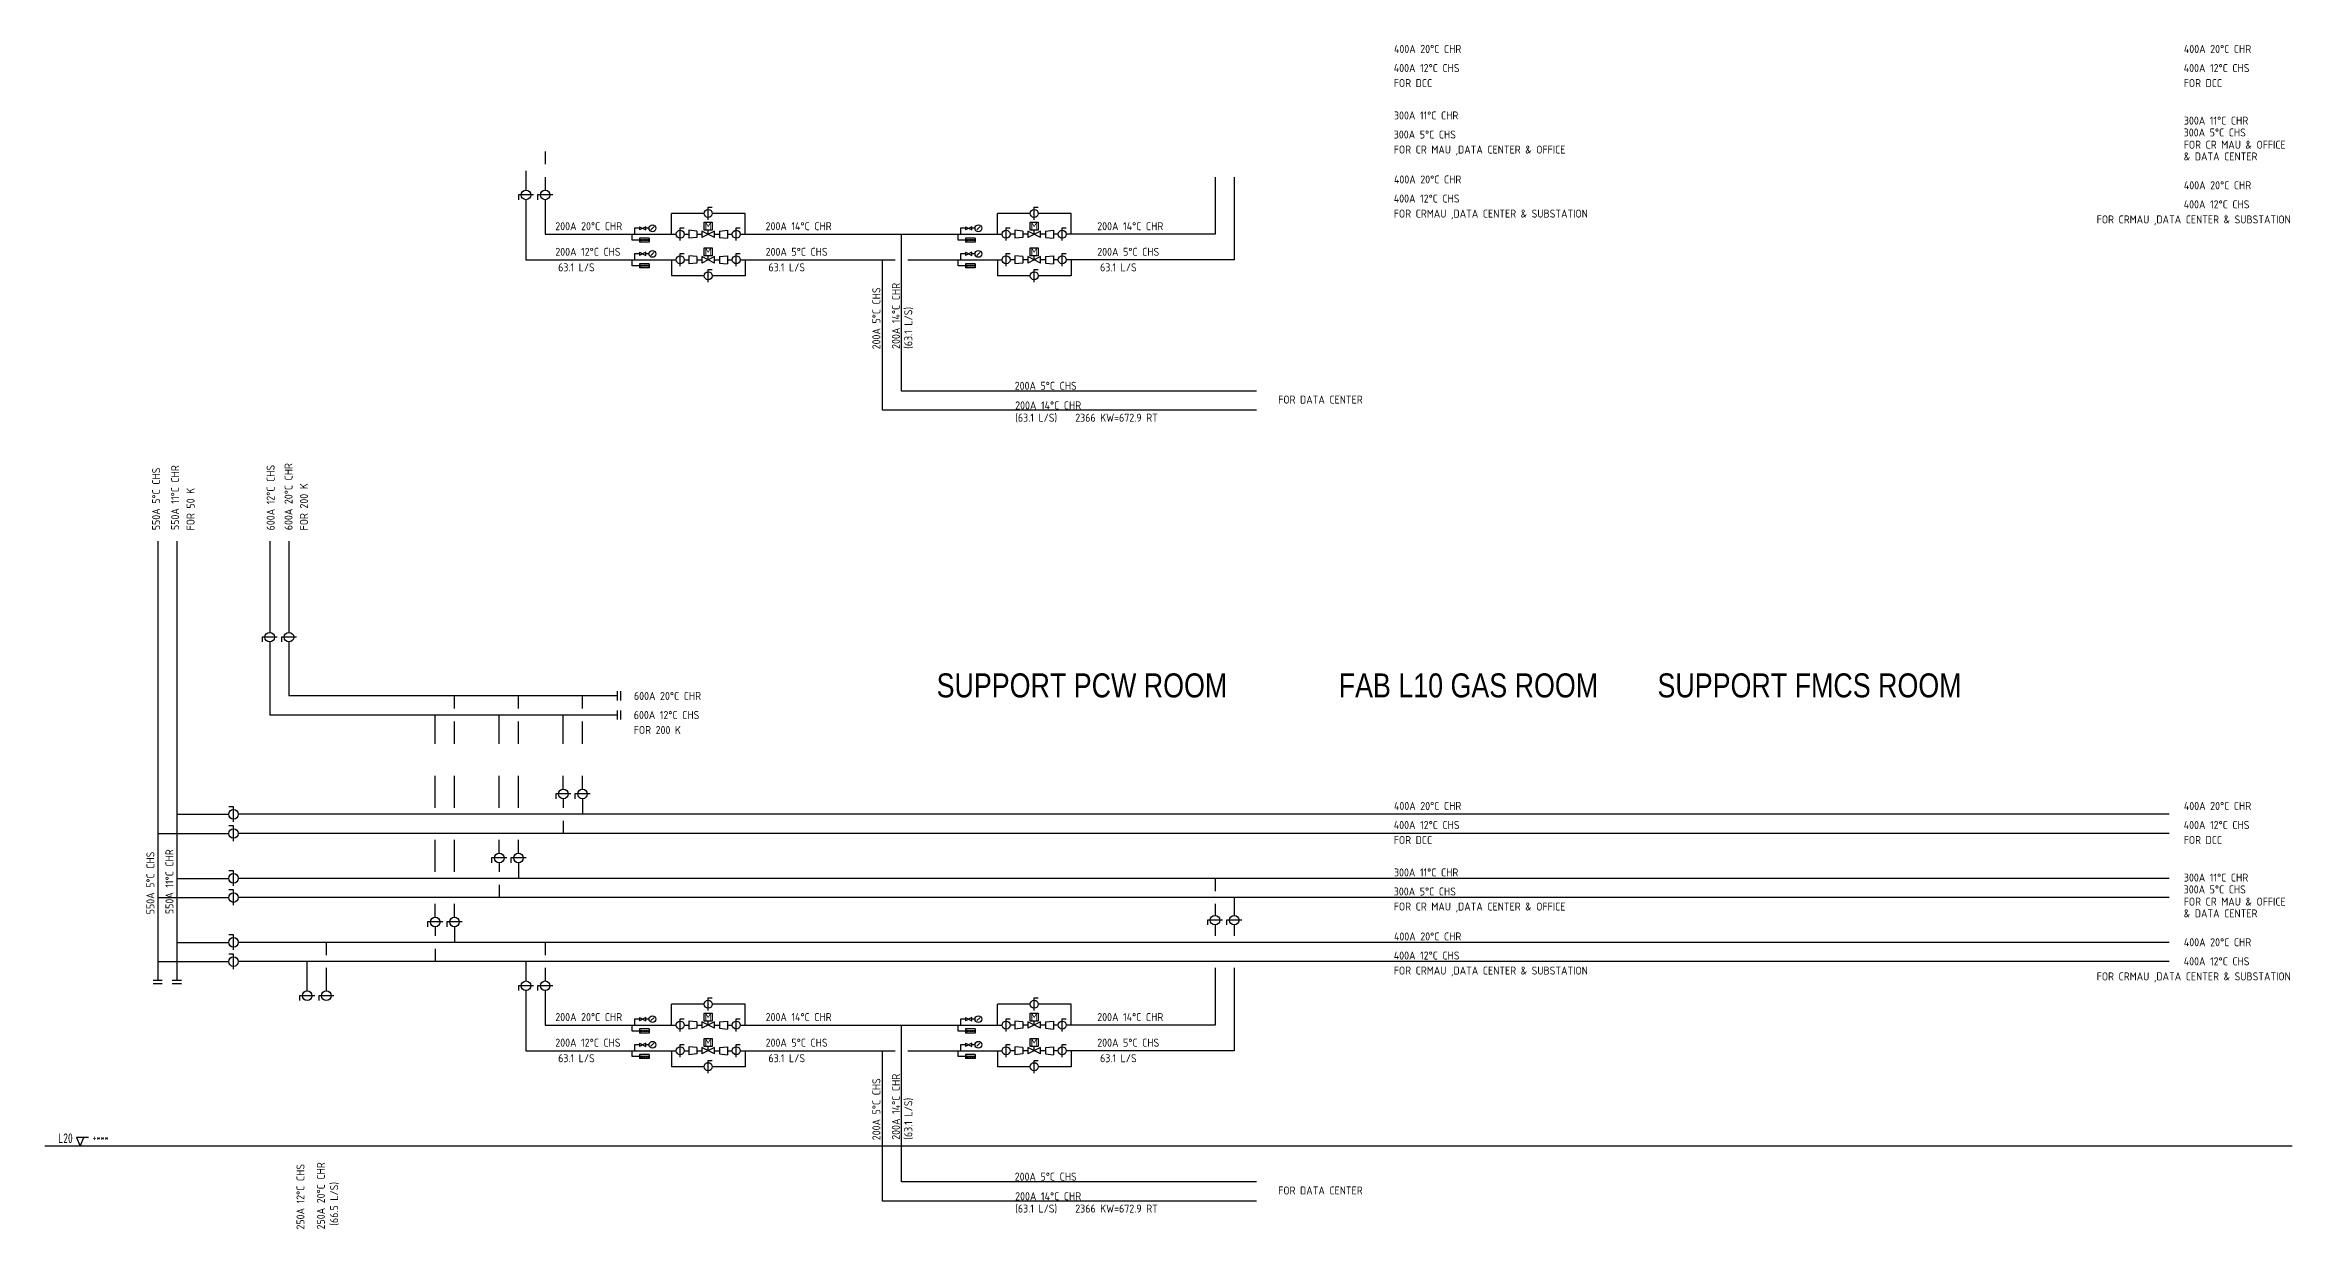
# Model space of a CAD drawing. Extents: x 41366 to 42076, y 84328 to 85507.
# Drawn here: x 41366 to 42067, y 84328 to 84698 of the extents above; entities that cross this region are included whole.
import ezdxf
from ezdxf.enums import TextEntityAlignment as Align

# ---------------------------------------------------------------- set-up
doc = ezdxf.new("R2010")
doc.units = 0
doc.header["$LTSCALE"] = 10
for name, color, linetype in [('A-DETL-01', 1, 'Continuous'), ('G-ANNO-TEXT', 3, 'Continuous'), ('M-CWTR-9PIPE-R', 110, 'Continuous'), ('M-CWTR-9PIPE-S', 200, 'Continuous'), ('M-CWTR-TEXT', 3, 'Continuous'), ('M-CWTR-VAVE', 2, 'Continuous'), ('M-PIPE-CHWR20', 110, 'Continuous'), ('M-PIPE-FITTING', 2, 'Continuous')]:
    doc.layers.add(name, color=color, linetype=linetype)
doc.styles.add('AA-TXT', font='isocp.shx', dxfattribs={"width": 0.8, "bigfont": 'chineset.shx'})

# ---------------------------------------------------------------- blocks, each defined once
blk = doc.blocks.new('RISER-TXT')
at = {"layer": 'G-ANNO-TEXT'}
for p, q in [((-1.15, 2.64), (0, 0)), ((2.6, 2.64), (-1.15, 2.64)), ((0, 0), (1.15, 2.64))]:
    blk.add_line(p, q, dxfattribs=at)
at = {"layer": 'G-ANNO-TEXT', "style": 'AA-TXT', "width": 0.8}
blk.add_attdef('LEVEL', text='', height=3, dxfattribs=at).set_placement((-2.33, 0.96), align=Align.RIGHT)
blk.add_attdef('HIGEHT', (3.82, 1.42), '', height=2.5, dxfattribs=at)

msp = doc.modelspace()

# ---------------------------------------------------------------- linework, layer by layer
at = {"layer": 'A-DETL-01', "linetype": 'Continuous'}
msp.add_line((42067.5, 84353.73), (41365.57, 84353.73), dxfattribs=at)
at = {"layer": 'M-CWTR-9PIPE-R'}
for p, q in [((41521.82, 84664.37), (41521.82, 84660.37)), ((41521.82, 84656.37), (41521.82, 84652.32)), ((41731.06, 84656.37), (41731.06, 84638.54)), ((41521.82, 84649.32), (41521.82, 84638.54)), ((41521.82, 84638.54), (41562.75, 84638.54)), ((41744.03, 84589.54), (41633.15, 84589.54)), ((41406.78, 84542.68), (41406.78, 84405.53)), ((41441.78, 84542.68), (41441.78, 84514.19)), ((41441.78, 84511.19), (41441.78, 84494.36)), ((41544.42, 84494.36), (41441.78, 84494.36)), ((41493.48, 84490.36), (41493.48, 84494.36)), ((41513.48, 84490.36), (41513.48, 84494.36)), ((41533.48, 84490.36), (41533.48, 84494.36)), ((41544.42, 84492.93), (41544.42, 84495.79)), ((41545.42, 84492.93), (41545.42, 84495.79)), ((41493.48, 84479.36), (41493.48, 84486.36)), ((41513.48, 84479.36), (41513.48, 84486.36)), ((41533.48, 84479.36), (41533.48, 84486.36)), ((41493.48, 84459.36), (41493.48, 84469.36)), ((41513.48, 84459.36), (41513.48, 84469.36)), ((41533.48, 84465.23), (41533.48, 84469.36)), ((41406.78, 84457.36), (41422.97, 84457.36)), ((42029.12, 84457.36), (41425.97, 84457.36)), ((41533.48, 84462.23), (41533.48, 84457.36)), ((41493.48, 84439.36), (41493.48, 84449.36)), ((41513.48, 84445.23), (41513.48, 84449.36)), ((41406.78, 84437.36), (41422.97, 84437.36)), ((42029.12, 84437.36), (41425.97, 84437.36)), ((41513.48, 84442.23), (41513.48, 84437.36)), ((41731.06, 84437.36), (41731.06, 84433.36)), ((41493.48, 84425.23), (41493.48, 84429.36)), ((41731.06, 84429.36), (41731.06, 84425.79)), ((41493.48, 84422.23), (41493.48, 84417.36)), ((41731.06, 84422.79), (41731.06, 84419.36)), ((41406.78, 84417.36), (41422.97, 84417.36)), ((42029.12, 84417.36), (41425.97, 84417.36)), ((41453.48, 84413.36), (41453.48, 84417.36)), ((41521.82, 84417.36), (41521.82, 84413.36)), ((41453.48, 84402.21), (41453.48, 84409.36)), ((41521.82, 84409.36), (41521.82, 84405.31)), ((41731.06, 84409.36), (41731.06, 84391.53)), ((41405.35, 84405.53), (41408.21, 84405.53)), ((41405.35, 84404.53), (41408.21, 84404.53)), ((41521.82, 84402.31), (41521.82, 84391.53)), ((41521.82, 84391.53), (41562.75, 84391.53)), ((41744.03, 84342.53), (41633.15, 84342.53))]:
    msp.add_line(p, q, dxfattribs=at)
at = {"layer": 'M-CWTR-9PIPE-S'}
for p, q in [((41515.82, 84658.37), (41515.82, 84652.32)), ((41737.06, 84656.37), (41737.06, 84630.54)), ((41515.82, 84649.32), (41515.82, 84630.54)), ((41515.82, 84630.54), (41562.75, 84630.54)), ((41561.25, 84630.54), (41561.25, 84625.55)), ((41571.5, 84625.55), (41561.25, 84625.55)), ((41565.25, 84630.54), (41566.75, 84630.54)), ((41569.25, 84630.54), (41570.75, 84630.54)), ((41584.26, 84625.55), (41574, 84625.55)), ((41574.75, 84630.54), (41576.25, 84630.54)), ((41578.76, 84630.54), (41580.26, 84630.54)), ((41582.76, 84630.54), (41631.15, 84630.54)), ((41584.26, 84630.54), (41584.26, 84625.55)), ((41627.15, 84583.54), (41627.15, 84630.54)), ((41635.15, 84630.54), (41664.57, 84630.54)), ((41663.07, 84630.54), (41663.07, 84625.55)), ((41673.33, 84625.55), (41663.07, 84625.55)), ((41668.57, 84630.54), (41667.07, 84630.54)), ((41672.58, 84630.54), (41671.08, 84630.54)), ((41686.08, 84625.55), (41675.83, 84625.55)), ((41678.08, 84630.54), (41676.58, 84630.54)), ((41682.08, 84630.54), (41680.58, 84630.54)), ((41737.06, 84630.54), (41684.58, 84630.54)), ((41686.08, 84630.54), (41686.08, 84625.55)), ((41744.03, 84583.54), (41627.15, 84583.54)), ((41400.78, 84542.68), (41400.78, 84405.53)), ((41435.78, 84542.68), (41435.78, 84514.19)), ((41435.78, 84511.19), (41435.78, 84488.36)), ((41544.42, 84488.36), (41435.78, 84488.36)), ((41487.48, 84479.36), (41487.48, 84488.36)), ((41507.48, 84479.36), (41507.48, 84488.36)), ((41527.48, 84479.36), (41527.48, 84488.36)), ((41544.42, 84486.93), (41544.42, 84489.79)), ((41545.42, 84486.93), (41545.42, 84489.79)), ((41487.48, 84459.36), (41487.48, 84469.36)), ((41507.48, 84459.36), (41507.48, 84469.36)), ((41527.48, 84465.23), (41527.48, 84469.36)), ((41527.48, 84462.23), (41527.48, 84459.36)), ((41400.78, 84451.36), (41422.97, 84451.36)), ((42029.12, 84451.36), (41425.97, 84451.36)), ((41527.48, 84455.36), (41527.48, 84451.36)), ((41487.48, 84439.36), (41487.48, 84449.36)), ((41507.48, 84445.23), (41507.48, 84449.36)), ((41507.48, 84442.23), (41507.48, 84439.36)), ((41400.78, 84431.36), (41422.97, 84431.36)), ((42029.12, 84431.36), (41425.97, 84431.36)), ((41487.48, 84425.23), (41487.48, 84429.36)), ((41507.48, 84435.36), (41507.48, 84431.36)), ((41737.06, 84431.36), (41737.06, 84425.79)), ((41487.48, 84422.23), (41487.48, 84419.36)), ((41737.06, 84422.79), (41737.06, 84419.36)), ((41487.48, 84415.36), (41487.48, 84411.36)), ((41400.78, 84411.36), (41422.97, 84411.36)), ((42029.12, 84411.36), (41425.97, 84411.36)), ((41447.48, 84402.21), (41447.48, 84411.36)), ((41515.82, 84411.36), (41515.82, 84405.31)), ((41737.06, 84409.36), (41737.06, 84383.53)), ((41399.35, 84405.53), (41402.21, 84405.53)), ((41399.35, 84404.53), (41402.21, 84404.53)), ((41515.82, 84402.31), (41515.82, 84383.53)), ((41515.82, 84383.53), (41562.75, 84383.53)), ((41561.25, 84383.53), (41561.25, 84378.54)), ((41565.25, 84383.53), (41566.75, 84383.53)), ((41569.25, 84383.53), (41570.75, 84383.53)), ((41574.75, 84383.53), (41576.25, 84383.53)), ((41578.76, 84383.53), (41580.26, 84383.53)), ((41582.76, 84383.53), (41631.15, 84383.53)), ((41584.26, 84383.53), (41584.26, 84378.54)), ((41627.15, 84336.53), (41627.15, 84383.53)), ((41635.15, 84383.53), (41664.57, 84383.53)), ((41663.07, 84383.53), (41663.07, 84378.54)), ((41668.57, 84383.53), (41667.07, 84383.53)), ((41672.58, 84383.53), (41671.08, 84383.53)), ((41678.08, 84383.53), (41676.58, 84383.53)), ((41682.08, 84383.53), (41680.58, 84383.53)), ((41737.06, 84383.53), (41684.58, 84383.53)), ((41686.08, 84383.53), (41686.08, 84378.54)), ((41571.5, 84378.54), (41561.25, 84378.54)), ((41584.26, 84378.54), (41574, 84378.54)), ((41673.33, 84378.54), (41663.07, 84378.54)), ((41686.08, 84378.54), (41675.83, 84378.54)), ((41744.03, 84336.53), (41627.15, 84336.53))]:
    msp.add_line(p, q, dxfattribs=at)
at = {"layer": 'M-CWTR-VAVE'}
for p, q in [((41518.19, 84650.82), (41513.45, 84650.82)), ((41513.45, 84650.82), (41513.45, 84649.32)), ((41524.19, 84650.82), (41519.45, 84650.82)), ((41519.45, 84650.82), (41519.45, 84649.32)), ((41438.15, 84512.69), (41433.41, 84512.69)), ((41433.41, 84512.69), (41433.41, 84511.19)), ((41444.15, 84512.69), (41439.41, 84512.69)), ((41439.41, 84512.69), (41439.41, 84511.19)), ((41529.85, 84463.73), (41525.11, 84463.73)), ((41525.11, 84463.73), (41525.11, 84462.23)), ((41535.85, 84463.73), (41531.11, 84463.73)), ((41531.11, 84463.73), (41531.11, 84462.23)), ((41424.47, 84459.73), (41422.97, 84459.73)), ((41424.47, 84454.99), (41424.47, 84459.73)), ((41424.47, 84453.73), (41422.97, 84453.73)), ((41424.47, 84448.99), (41424.47, 84453.73)), ((41509.85, 84443.73), (41505.11, 84443.73)), ((41505.11, 84443.73), (41505.11, 84442.23)), ((41515.85, 84443.73), (41511.11, 84443.73)), ((41511.11, 84443.73), (41511.11, 84442.23)), ((41424.47, 84439.73), (41422.97, 84439.73)), ((41424.47, 84434.99), (41424.47, 84439.73)), ((41424.47, 84433.73), (41422.97, 84433.73)), ((41424.47, 84428.99), (41424.47, 84433.73)), ((41489.85, 84423.73), (41485.11, 84423.73)), ((41485.11, 84423.73), (41485.11, 84422.23)), ((41495.85, 84423.73), (41491.11, 84423.73)), ((41491.11, 84423.73), (41491.11, 84422.23)), ((41733.43, 84424.29), (41728.69, 84424.29)), ((41728.69, 84424.29), (41728.69, 84422.79)), ((41739.43, 84424.29), (41734.69, 84424.29)), ((41734.69, 84424.29), (41734.69, 84422.79)), ((41424.47, 84419.73), (41422.97, 84419.73)), ((41424.47, 84414.99), (41424.47, 84419.73)), ((41424.47, 84413.73), (41422.97, 84413.73)), ((41424.47, 84408.99), (41424.47, 84413.73)), ((41449.85, 84400.71), (41445.11, 84400.71)), ((41445.11, 84400.71), (41445.11, 84399.2)), ((41455.85, 84400.71), (41451.11, 84400.71)), ((41451.11, 84400.71), (41451.11, 84399.2)), ((41518.19, 84403.81), (41513.45, 84403.81)), ((41513.45, 84403.81), (41513.45, 84402.31)), ((41524.19, 84403.81), (41519.45, 84403.81)), ((41519.45, 84403.81), (41519.45, 84402.31))]:
    msp.add_line(p, q, dxfattribs=at)
for centre in [(41515.82, 84650.82), (41521.82, 84650.82), (41435.78, 84512.69), (41441.78, 84512.69), (41527.48, 84463.73), (41533.48, 84463.73), (41424.47, 84457.36), (41424.47, 84451.36), (41507.48, 84443.73), (41513.48, 84443.73), (41424.47, 84437.36), (41424.47, 84431.36), (41487.48, 84423.73), (41493.48, 84423.73), (41731.06, 84424.29), (41737.06, 84424.29), (41424.47, 84417.36), (41424.47, 84411.36), (41447.48, 84400.71), (41453.48, 84400.71), (41515.82, 84403.81), (41521.82, 84403.81)]:
    msp.add_circle(centre, 1.5, dxfattribs=at)
at = {"layer": 'M-PIPE-CHWR20', "ltscale": 0.1}
for p, q in [((41561.25, 84638.54), (41561.25, 84645.03)), ((41571.5, 84645.03), (41561.25, 84645.03)), ((41584.26, 84645.03), (41574, 84645.03)), ((41584.26, 84638.54), (41584.26, 84645.03)), ((41663.07, 84638.54), (41663.07, 84645.03)), ((41673.33, 84645.03), (41663.07, 84645.03)), ((41686.08, 84645.03), (41675.83, 84645.03)), ((41686.08, 84638.54), (41686.08, 84645.03)), ((41565.25, 84638.54), (41566.75, 84638.54)), ((41569.25, 84638.54), (41570.75, 84638.54)), ((41574.75, 84638.54), (41576.25, 84638.54)), ((41578.76, 84638.54), (41580.26, 84638.54)), ((41582.76, 84638.54), (41664.57, 84638.54)), ((41633.15, 84589.54), (41633.15, 84638.54)), ((41668.57, 84638.54), (41667.07, 84638.54)), ((41672.58, 84638.54), (41671.08, 84638.54)), ((41678.08, 84638.54), (41676.58, 84638.54)), ((41682.08, 84638.54), (41680.58, 84638.54)), ((41731.06, 84638.54), (41684.58, 84638.54)), ((41561.25, 84391.53), (41561.25, 84398.02)), ((41571.5, 84398.02), (41561.25, 84398.02)), ((41584.26, 84398.02), (41574, 84398.02)), ((41584.26, 84391.53), (41584.26, 84398.02)), ((41663.07, 84391.53), (41663.07, 84398.02)), ((41673.33, 84398.02), (41663.07, 84398.02)), ((41686.08, 84398.02), (41675.83, 84398.02)), ((41686.08, 84391.53), (41686.08, 84398.02)), ((41565.25, 84391.53), (41566.75, 84391.53)), ((41569.25, 84391.53), (41570.75, 84391.53)), ((41574.75, 84391.53), (41576.25, 84391.53)), ((41578.76, 84391.53), (41580.26, 84391.53)), ((41582.76, 84391.53), (41664.57, 84391.53)), ((41633.15, 84342.53), (41633.15, 84391.53)), ((41668.57, 84391.53), (41667.07, 84391.53)), ((41672.58, 84391.53), (41671.08, 84391.53)), ((41678.08, 84391.53), (41676.58, 84391.53)), ((41682.08, 84391.53), (41680.58, 84391.53)), ((41731.06, 84391.53), (41684.58, 84391.53))]:
    msp.add_line(p, q, dxfattribs=at)
at = {"layer": 'M-PIPE-FITTING', "ltscale": 0.1}
for p, q in [((41572.75, 84647), (41574.01, 84647)), ((41572.75, 84643.05), (41572.75, 84647)), ((41674.58, 84647), (41675.83, 84647)), ((41674.58, 84643.05), (41674.58, 84647)), ((41551.27, 84640.39), (41549.76, 84640.39)), ((41549.76, 84640.39), (41549.76, 84638.54)), ((41551.27, 84640.89), (41551.27, 84639.89)), ((41551.27, 84640.89), (41553.27, 84639.89)), ((41553.27, 84640.89), (41551.27, 84639.89)), ((41553.27, 84639.89), (41553.27, 84640.89)), ((41554.27, 84640.39), (41553.27, 84640.39)), ((41554.87, 84639.93), (41555.79, 84640.85)), ((41564, 84640.51), (41565.25, 84640.51)), ((41564, 84636.56), (41564, 84640.51)), ((41569.25, 84639.54), (41566.75, 84639.79)), ((41566.75, 84639.79), (41566.75, 84637.28)), ((41569.25, 84639.54), (41569.25, 84637.54)), ((41570.75, 84639.54), (41570.75, 84637.54)), ((41574.75, 84637.54), (41570.75, 84639.54)), ((41574.75, 84639.54), (41570.75, 84637.54)), ((41572.75, 84638.54), (41572.75, 84639.8)), ((41574.75, 84637.54), (41574.75, 84639.54)), ((41576.25, 84639.54), (41578.76, 84639.79)), ((41576.25, 84639.54), (41576.25, 84637.54)), ((41578.76, 84639.79), (41578.76, 84637.28)), ((41581.51, 84640.51), (41582.76, 84640.51)), ((41581.51, 84636.56), (41581.51, 84640.51)), ((41653.09, 84640.39), (41651.59, 84640.39)), ((41651.59, 84640.39), (41651.59, 84638.54)), ((41653.09, 84640.89), (41653.09, 84639.89)), ((41653.09, 84640.89), (41655.09, 84639.89)), ((41655.09, 84640.89), (41653.09, 84639.89)), ((41655.09, 84639.89), (41655.09, 84640.89)), ((41656.09, 84640.39), (41655.09, 84640.39)), ((41656.7, 84639.93), (41657.62, 84640.85)), ((41665.82, 84640.51), (41667.07, 84640.51)), ((41665.82, 84636.56), (41665.82, 84640.51)), ((41671.08, 84639.54), (41668.57, 84639.79)), ((41668.57, 84639.79), (41668.57, 84637.28)), ((41671.08, 84639.54), (41671.08, 84637.54)), ((41672.58, 84639.54), (41672.58, 84637.54)), ((41676.58, 84637.54), (41672.58, 84639.54)), ((41676.58, 84639.54), (41672.58, 84637.54)), ((41674.58, 84638.54), (41674.58, 84639.8)), ((41676.58, 84637.54), (41676.58, 84639.54)), ((41678.08, 84639.54), (41680.58, 84639.79)), ((41678.08, 84639.54), (41678.08, 84637.54)), ((41680.58, 84639.79), (41680.58, 84637.28)), ((41683.33, 84640.51), (41684.58, 84640.51)), ((41683.33, 84636.56), (41683.33, 84640.51)), ((41549.04, 84636.69), (41549.04, 84638.54)), ((41551.27, 84636.69), (41549.04, 84636.69)), ((41551.27, 84632.39), (41549.76, 84632.39)), ((41549.76, 84632.39), (41549.76, 84630.54)), ((41551.27, 84637.32), (41551.27, 84636.06)), ((41554.28, 84637.32), (41551.27, 84637.32)), ((41554.28, 84636.06), (41551.27, 84636.06)), ((41551.27, 84632.89), (41551.27, 84631.89)), ((41551.27, 84632.89), (41553.27, 84631.89)), ((41553.27, 84632.89), (41551.27, 84631.89)), ((41554.02, 84636.69), (41551.95, 84636.69)), ((41552.37, 84636.94), (41552.37, 84636.44)), ((41552.87, 84636.94), (41552.87, 84636.44)), ((41553.27, 84631.89), (41553.27, 84632.89)), ((41554.27, 84632.39), (41553.27, 84632.39)), ((41553.38, 84636.94), (41553.38, 84636.44)), ((41553.88, 84636.94), (41553.88, 84636.44)), ((41554.28, 84637.32), (41554.28, 84636.06)), ((41554.87, 84631.93), (41555.79, 84632.85)), ((41564, 84632.51), (41565.25, 84632.51)), ((41564, 84628.56), (41564, 84632.51)), ((41569.25, 84637.54), (41566.75, 84637.28)), ((41576.25, 84637.54), (41578.76, 84637.28)), ((41581.51, 84632.51), (41582.76, 84632.51)), ((41581.51, 84628.56), (41581.51, 84632.51)), ((41650.86, 84636.69), (41650.86, 84638.54)), ((41653.09, 84636.69), (41650.86, 84636.69)), ((41653.09, 84632.39), (41651.59, 84632.39)), ((41651.59, 84632.39), (41651.59, 84630.54)), ((41653.09, 84637.32), (41653.09, 84636.06)), ((41656.11, 84637.32), (41653.09, 84637.32)), ((41656.11, 84636.06), (41653.09, 84636.06)), ((41653.09, 84632.89), (41653.09, 84631.89)), ((41653.09, 84632.89), (41655.09, 84631.89)), ((41655.09, 84632.89), (41653.09, 84631.89)), ((41655.85, 84636.69), (41653.77, 84636.69)), ((41654.19, 84636.94), (41654.19, 84636.44)), ((41654.7, 84636.94), (41654.7, 84636.44)), ((41655.09, 84631.89), (41655.09, 84632.89)), ((41656.09, 84632.39), (41655.09, 84632.39)), ((41655.2, 84636.94), (41655.2, 84636.44)), ((41655.7, 84636.94), (41655.7, 84636.44)), ((41656.11, 84637.32), (41656.11, 84636.06)), ((41656.7, 84631.93), (41657.62, 84632.85)), ((41665.82, 84632.51), (41667.07, 84632.51)), ((41665.82, 84628.56), (41665.82, 84632.51)), ((41671.08, 84637.54), (41668.57, 84637.28)), ((41678.08, 84637.54), (41680.58, 84637.28)), ((41683.33, 84632.51), (41684.58, 84632.51)), ((41683.33, 84628.56), (41683.33, 84632.51)), ((41549.04, 84628.69), (41549.04, 84630.54)), ((41551.27, 84628.69), (41549.04, 84628.69)), ((41551.27, 84629.32), (41551.27, 84628.06)), ((41554.28, 84629.32), (41551.27, 84629.32)), ((41554.28, 84628.06), (41551.27, 84628.06)), ((41554.02, 84628.69), (41551.95, 84628.69)), ((41552.37, 84628.94), (41552.37, 84628.44)), ((41552.87, 84628.94), (41552.87, 84628.44)), ((41553.38, 84628.94), (41553.38, 84628.44)), ((41553.88, 84628.94), (41553.88, 84628.44)), ((41554.28, 84629.32), (41554.28, 84628.06)), ((41569.25, 84631.54), (41566.75, 84631.79)), ((41566.75, 84631.79), (41566.75, 84629.28)), ((41569.25, 84629.54), (41566.75, 84629.28)), ((41569.25, 84631.54), (41569.25, 84629.54)), ((41570.75, 84631.54), (41570.75, 84629.54)), ((41574.75, 84629.54), (41570.75, 84631.54)), ((41574.75, 84631.54), (41570.75, 84629.54)), ((41572.75, 84630.54), (41572.75, 84631.8)), ((41572.75, 84627.52), (41574.01, 84627.52)), ((41572.75, 84623.57), (41572.75, 84627.52)), ((41574.75, 84629.54), (41574.75, 84631.54)), ((41576.25, 84631.54), (41578.76, 84631.79)), ((41576.25, 84631.54), (41576.25, 84629.54)), ((41576.25, 84629.54), (41578.76, 84629.28)), ((41578.76, 84631.79), (41578.76, 84629.28)), ((41650.86, 84628.69), (41650.86, 84630.54)), ((41653.09, 84628.69), (41650.86, 84628.69)), ((41653.09, 84629.32), (41653.09, 84628.06)), ((41656.11, 84629.32), (41653.09, 84629.32)), ((41656.11, 84628.06), (41653.09, 84628.06)), ((41655.85, 84628.69), (41653.77, 84628.69)), ((41654.19, 84628.94), (41654.19, 84628.44)), ((41654.7, 84628.94), (41654.7, 84628.44)), ((41655.2, 84628.94), (41655.2, 84628.44)), ((41655.7, 84628.94), (41655.7, 84628.44)), ((41656.11, 84629.32), (41656.11, 84628.06)), ((41671.08, 84631.54), (41668.57, 84631.79)), ((41668.57, 84631.79), (41668.57, 84629.28)), ((41671.08, 84629.54), (41668.57, 84629.28)), ((41671.08, 84631.54), (41671.08, 84629.54)), ((41672.58, 84631.54), (41672.58, 84629.54)), ((41676.58, 84629.54), (41672.58, 84631.54)), ((41676.58, 84631.54), (41672.58, 84629.54)), ((41674.58, 84630.54), (41674.58, 84631.8)), ((41674.58, 84627.52), (41675.83, 84627.52)), ((41674.58, 84623.57), (41674.58, 84627.52)), ((41676.58, 84629.54), (41676.58, 84631.54)), ((41678.08, 84631.54), (41680.58, 84631.79)), ((41678.08, 84631.54), (41678.08, 84629.54)), ((41678.08, 84629.54), (41680.58, 84629.28)), ((41680.58, 84631.79), (41680.58, 84629.28)), ((41551.27, 84393.38), (41549.76, 84393.38)), ((41549.76, 84393.38), (41549.76, 84391.53)), ((41551.27, 84393.88), (41551.27, 84392.88)), ((41551.27, 84393.88), (41553.27, 84392.88)), ((41553.27, 84393.88), (41551.27, 84392.88)), ((41553.27, 84392.88), (41553.27, 84393.88)), ((41554.27, 84393.38), (41553.27, 84393.38)), ((41554.87, 84392.92), (41555.79, 84393.84)), ((41564, 84393.5), (41565.25, 84393.5)), ((41564, 84389.55), (41564, 84393.5)), ((41572.75, 84399.99), (41574.01, 84399.99)), ((41572.75, 84396.04), (41572.75, 84399.99)), ((41581.51, 84393.5), (41582.76, 84393.5)), ((41581.51, 84389.55), (41581.51, 84393.5)), ((41653.09, 84393.38), (41651.59, 84393.38)), ((41651.59, 84393.38), (41651.59, 84391.53)), ((41653.09, 84393.88), (41653.09, 84392.88)), ((41653.09, 84393.88), (41655.09, 84392.88)), ((41655.09, 84393.88), (41653.09, 84392.88)), ((41655.09, 84392.88), (41655.09, 84393.88)), ((41656.09, 84393.38), (41655.09, 84393.38)), ((41656.7, 84392.92), (41657.62, 84393.84)), ((41665.82, 84393.5), (41667.07, 84393.5)), ((41665.82, 84389.55), (41665.82, 84393.5)), ((41674.58, 84399.99), (41675.83, 84399.99)), ((41674.58, 84396.04), (41674.58, 84399.99)), ((41683.33, 84393.5), (41684.58, 84393.5)), ((41683.33, 84389.55), (41683.33, 84393.5)), ((41549.04, 84389.68), (41549.04, 84391.53)), ((41551.27, 84389.68), (41549.04, 84389.68)), ((41551.27, 84390.31), (41551.27, 84389.05)), ((41554.28, 84390.31), (41551.27, 84390.31)), ((41554.28, 84389.05), (41551.27, 84389.05)), ((41554.02, 84389.68), (41551.95, 84389.68)), ((41552.37, 84389.93), (41552.37, 84389.43)), ((41552.87, 84389.93), (41552.87, 84389.43)), ((41553.38, 84389.93), (41553.38, 84389.43)), ((41553.88, 84389.93), (41553.88, 84389.43)), ((41554.28, 84390.31), (41554.28, 84389.05)), ((41569.25, 84392.53), (41566.75, 84392.78)), ((41566.75, 84392.78), (41566.75, 84390.27)), ((41569.25, 84390.53), (41566.75, 84390.27)), ((41569.25, 84392.53), (41569.25, 84390.53)), ((41570.75, 84392.53), (41570.75, 84390.53)), ((41574.75, 84390.53), (41570.75, 84392.53)), ((41574.75, 84392.53), (41570.75, 84390.53)), ((41572.75, 84391.53), (41572.75, 84392.79)), ((41574.75, 84390.53), (41574.75, 84392.53)), ((41576.25, 84392.53), (41578.76, 84392.78)), ((41576.25, 84392.53), (41576.25, 84390.53)), ((41576.25, 84390.53), (41578.76, 84390.27)), ((41578.76, 84392.78), (41578.76, 84390.27)), ((41650.86, 84389.68), (41650.86, 84391.53)), ((41653.09, 84389.68), (41650.86, 84389.68)), ((41653.09, 84390.31), (41653.09, 84389.05)), ((41656.11, 84390.31), (41653.09, 84390.31)), ((41656.11, 84389.05), (41653.09, 84389.05)), ((41655.85, 84389.68), (41653.77, 84389.68)), ((41654.19, 84389.93), (41654.19, 84389.43)), ((41654.7, 84389.93), (41654.7, 84389.43)), ((41655.2, 84389.93), (41655.2, 84389.43)), ((41655.7, 84389.93), (41655.7, 84389.43)), ((41656.11, 84390.31), (41656.11, 84389.05)), ((41671.08, 84392.53), (41668.57, 84392.78)), ((41668.57, 84392.78), (41668.57, 84390.27)), ((41671.08, 84390.53), (41668.57, 84390.27)), ((41671.08, 84392.53), (41671.08, 84390.53)), ((41672.58, 84392.53), (41672.58, 84390.53)), ((41676.58, 84390.53), (41672.58, 84392.53)), ((41676.58, 84392.53), (41672.58, 84390.53)), ((41674.58, 84391.53), (41674.58, 84392.79)), ((41676.58, 84390.53), (41676.58, 84392.53)), ((41678.08, 84392.53), (41680.58, 84392.78)), ((41678.08, 84392.53), (41678.08, 84390.53)), ((41678.08, 84390.53), (41680.58, 84390.27)), ((41680.58, 84392.78), (41680.58, 84390.27)), ((41549.04, 84381.68), (41549.04, 84383.53)), ((41551.27, 84381.68), (41549.04, 84381.68)), ((41551.27, 84385.38), (41549.76, 84385.38)), ((41549.76, 84385.38), (41549.76, 84383.53)), ((41551.27, 84385.88), (41551.27, 84384.88)), ((41551.27, 84385.88), (41553.27, 84384.88)), ((41553.27, 84385.88), (41551.27, 84384.88)), ((41551.27, 84382.31), (41551.27, 84381.05)), ((41554.28, 84382.31), (41551.27, 84382.31)), ((41554.28, 84381.05), (41551.27, 84381.05)), ((41554.02, 84381.68), (41551.95, 84381.68)), ((41552.37, 84381.93), (41552.37, 84381.43)), ((41552.87, 84381.93), (41552.87, 84381.43)), ((41553.27, 84384.88), (41553.27, 84385.88)), ((41554.27, 84385.38), (41553.27, 84385.38)), ((41553.38, 84381.93), (41553.38, 84381.43)), ((41553.88, 84381.93), (41553.88, 84381.43)), ((41554.28, 84382.31), (41554.28, 84381.05)), ((41554.87, 84384.92), (41555.79, 84385.84)), ((41564, 84385.5), (41565.25, 84385.5)), ((41564, 84381.55), (41564, 84385.5)), ((41569.25, 84384.53), (41566.75, 84384.78)), ((41566.75, 84384.78), (41566.75, 84382.27)), ((41569.25, 84382.53), (41566.75, 84382.27)), ((41569.25, 84384.53), (41569.25, 84382.53)), ((41570.75, 84384.53), (41570.75, 84382.53)), ((41574.75, 84382.53), (41570.75, 84384.53)), ((41574.75, 84384.53), (41570.75, 84382.53)), ((41572.75, 84383.53), (41572.75, 84384.79)), ((41572.75, 84380.51), (41574.01, 84380.51)), ((41572.75, 84376.56), (41572.75, 84380.51)), ((41574.75, 84382.53), (41574.75, 84384.53)), ((41576.25, 84384.53), (41578.76, 84384.78)), ((41576.25, 84384.53), (41576.25, 84382.53)), ((41576.25, 84382.53), (41578.76, 84382.27)), ((41578.76, 84384.78), (41578.76, 84382.27)), ((41581.51, 84385.5), (41582.76, 84385.5)), ((41581.51, 84381.55), (41581.51, 84385.5)), ((41650.86, 84381.68), (41650.86, 84383.53)), ((41653.09, 84381.68), (41650.86, 84381.68)), ((41653.09, 84385.38), (41651.59, 84385.38)), ((41651.59, 84385.38), (41651.59, 84383.53)), ((41653.09, 84385.88), (41653.09, 84384.88)), ((41653.09, 84385.88), (41655.09, 84384.88)), ((41655.09, 84385.88), (41653.09, 84384.88)), ((41653.09, 84382.31), (41653.09, 84381.05)), ((41656.11, 84382.31), (41653.09, 84382.31)), ((41656.11, 84381.05), (41653.09, 84381.05)), ((41655.85, 84381.68), (41653.77, 84381.68)), ((41654.19, 84381.93), (41654.19, 84381.43)), ((41654.7, 84381.93), (41654.7, 84381.43)), ((41655.09, 84384.88), (41655.09, 84385.88)), ((41656.09, 84385.38), (41655.09, 84385.38)), ((41655.2, 84381.93), (41655.2, 84381.43)), ((41655.7, 84381.93), (41655.7, 84381.43)), ((41656.11, 84382.31), (41656.11, 84381.05)), ((41656.7, 84384.92), (41657.62, 84385.84)), ((41665.82, 84385.5), (41667.07, 84385.5)), ((41665.82, 84381.55), (41665.82, 84385.5)), ((41671.08, 84384.53), (41668.57, 84384.78)), ((41668.57, 84384.78), (41668.57, 84382.27)), ((41671.08, 84382.53), (41668.57, 84382.27)), ((41671.08, 84384.53), (41671.08, 84382.53)), ((41672.58, 84384.53), (41672.58, 84382.53)), ((41676.58, 84382.53), (41672.58, 84384.53)), ((41676.58, 84384.53), (41672.58, 84382.53)), ((41674.58, 84383.53), (41674.58, 84384.79)), ((41674.58, 84380.51), (41675.83, 84380.51)), ((41674.58, 84376.56), (41674.58, 84380.51)), ((41676.58, 84382.53), (41676.58, 84384.53)), ((41678.08, 84384.53), (41680.58, 84384.78)), ((41678.08, 84384.53), (41678.08, 84382.53)), ((41678.08, 84382.53), (41680.58, 84382.27)), ((41680.58, 84384.78), (41680.58, 84382.27)), ((41683.33, 84385.5), (41684.58, 84385.5)), ((41683.33, 84381.55), (41683.33, 84385.5))]:
    msp.add_line(p, q, dxfattribs=at)
for points in [[(41571.5, 84639.8), (41571.5, 84642.3), (41574, 84642.3), (41574, 84639.8)], [(41673.33, 84639.8), (41673.33, 84642.3), (41675.83, 84642.3), (41675.83, 84639.8)], [(41571.5, 84631.8), (41571.5, 84634.3), (41574, 84634.3), (41574, 84631.8)], [(41673.33, 84631.8), (41673.33, 84634.3), (41675.83, 84634.3), (41675.83, 84631.8)], [(41571.5, 84392.79), (41571.5, 84395.29), (41574, 84395.29), (41574, 84392.79)], [(41673.33, 84392.79), (41673.33, 84395.29), (41675.83, 84395.29), (41675.83, 84392.79)], [(41571.5, 84384.79), (41571.5, 84387.29), (41574, 84387.29), (41574, 84384.79)], [(41673.33, 84384.79), (41673.33, 84387.29), (41675.83, 84387.29), (41675.83, 84384.79)]]:
    msp.add_lwpolyline(points, close=True, dxfattribs=at)
for centre, radius in [((41572.75, 84645.03), 1.25), ((41674.58, 84645.03), 1.25), ((41555.33, 84640.39), 1.06), ((41564, 84638.54), 1.25), ((41581.51, 84638.54), 1.25), ((41657.15, 84640.39), 1.06), ((41665.82, 84638.54), 1.25), ((41683.33, 84638.54), 1.25), ((41551.73, 84636.69), 0.223), ((41555.33, 84632.39), 1.06), ((41653.55, 84636.69), 0.223), ((41657.15, 84632.39), 1.06), ((41551.73, 84628.69), 0.223), ((41564, 84630.54), 1.25), ((41572.75, 84625.55), 1.25), ((41581.51, 84630.54), 1.25), ((41653.55, 84628.69), 0.223), ((41665.82, 84630.54), 1.25), ((41674.58, 84625.55), 1.25), ((41683.33, 84630.54), 1.25), ((41555.33, 84393.38), 1.06), ((41572.75, 84398.02), 1.25), ((41657.15, 84393.38), 1.06), ((41674.58, 84398.02), 1.25), ((41551.73, 84389.68), 0.223), ((41555.33, 84385.38), 1.06), ((41564, 84391.53), 1.25), ((41581.51, 84391.53), 1.25), ((41653.55, 84389.68), 0.223), ((41657.15, 84385.38), 1.06), ((41665.82, 84391.53), 1.25), ((41683.33, 84391.53), 1.25), ((41551.73, 84381.68), 0.223), ((41564, 84383.53), 1.25), ((41572.75, 84378.54), 1.25), ((41581.51, 84383.53), 1.25), ((41653.55, 84381.68), 0.223), ((41665.82, 84383.53), 1.25), ((41674.58, 84378.54), 1.25), ((41683.33, 84383.53), 1.25)]:
    msp.add_circle(centre, radius, dxfattribs=at)

# ---------------------------------------------------------------- block references
msp.add_blockref('RISER-TXT', (41376.57, 84353.73)).add_auto_attribs({'HIGEHT': '+***', 'LEVEL': 'L20'})

# ---------------------------------------------------------------- texts
at = {"color": 4, "char_height": 7.5, "attachment_point": 5, "style": 'AA-TXT'}
for s, insert in [('\\A1;{\\fArial|b0|i0|c0|p34;SUPPORT PCW ROOM}', (41689.49, 84497.57)), ('\\A1;{\\fArial|b0|i0|c0|p34;FAB L10 GAS ROOM}', (41810.21, 84497.57)), ('\\A1;{\\fArial|b0|i0|c0|p34;SUPPORT FMCS ROOM}', (41916.77, 84497.57))]:
    msp.add_mtext(s, dxfattribs=dict(at, insert=insert))
at = {"layer": 'M-CWTR-TEXT', "style": 'AA-TXT'}
for s, p in [('400A 20%%DC CHR ', (41786.97, 84695.14)), ('400A 20%%DC CHR ', (42033.71, 84695.14)), ('400A 12%%DC CHS', (41786.91, 84689.18)), ('400A 12%%DC CHS', (42033.66, 84689.18)), ('FOR DCC', (41786.91, 84684.49)), ('FOR DCC', (42033.66, 84684.49)), ('300A 11%%DC CHR ', (41786.97, 84674.38)), ('300A 11%%DC CHR ', (42033.71, 84672.77)), ('300A 5%%DC CHS', (41786.91, 84668.42)), ('300A 5%%DC CHS', (42033.66, 84669.07)), ('FOR CR MAU & OFFICE', (42033.66, 84665.24)), ('FOR CR MAU ,DATA CENTER & OFFICE', (41786.91, 84663.72)), ('& DATA CENTER', (42033.66, 84661.58)), ('400A 20%%DC CHR ', (41786.97, 84654.38)), ('400A 20%%DC CHR ', (42033.71, 84652.57)), ('400A 12%%DC CHS', (41786.91, 84648.42)), ('FOR CRMAU ,DATA CENTER & SUBSTATION', (41786.91, 84643.72)), ('400A 12%%DC CHS', (42033.66, 84646.61)), ('200A 20%%DC CHR', (41524.99, 84639.79)), ('200A 14%%DC CHR', (41590.69, 84639.79)), ('200A 14%%DC CHR', (41694.28, 84639.79)), ('FOR CRMAU ,DATA CENTER & SUBSTATION', (42006.48, 84641.91)), ('200A 12%%DC CHS', (41524.99, 84631.79)), ('200A 5%%DC CHS', (41590.69, 84631.79)), ('200A 5%%DC CHS', (41694.28, 84631.79)), ('63.1 L/S', (41525.87, 84626.94)), ('63.1 L/S', (41591.57, 84626.94)), ('63.1 L/S', (41695.16, 84626.94)), ('200A 5%%DC CHS', (41668.5, 84589.95)), ('200A 14%%DC CHR', (41668.64, 84583.83)), ('FOR DATA CENTER', (41750.8, 84585.63)), ('600A 20%%DC CHR ', (41549.56, 84493.07)), ('600A 12%%DC CHS', (41549.5, 84487.11)), ('FOR 200 K', (41549.5, 84482.42)), ('400A 20%%DC CHR ', (41786.97, 84458.72)), ('400A 20%%DC CHR ', (42033.71, 84458.72)), ('400A 12%%DC CHS', (41786.91, 84452.76)), ('FOR DCC', (41786.91, 84448.07)), ('400A 12%%DC CHS', (42033.66, 84452.76)), ('FOR DCC', (42033.66, 84448.07)), ('300A 11%%DC CHR ', (41786.97, 84437.96)), ('300A 11%%DC CHR ', (42033.71, 84436.35)), ('300A 5%%DC CHS', (41786.91, 84432)), ('FOR CR MAU ,DATA CENTER & OFFICE', (41786.91, 84427.3)), ('300A 5%%DC CHS', (42033.66, 84432.66)), ('FOR CR MAU & OFFICE', (42033.66, 84428.83)), ('& DATA CENTER', (42033.66, 84425.16)), ('400A 12%%DC CHS', (41786.91, 84412)), ('400A 20%%DC CHR ', (41786.97, 84417.96)), ('400A 20%%DC CHR ', (42033.71, 84416.15)), ('FOR CRMAU ,DATA CENTER & SUBSTATION', (41786.91, 84407.3)), ('FOR CRMAU ,DATA CENTER & SUBSTATION', (42006.48, 84405.49)), ('400A 12%%DC CHS', (42033.66, 84410.19)), ('200A 20%%DC CHR', (41524.99, 84392.78)), ('200A 14%%DC CHR', (41590.69, 84392.78)), ('200A 14%%DC CHR', (41694.28, 84392.78)), ('200A 12%%DC CHS', (41524.99, 84384.78)), ('200A 5%%DC CHS', (41590.69, 84384.78)), ('200A 5%%DC CHS', (41694.28, 84384.78)), ('63.1 L/S', (41525.87, 84379.93)), ('63.1 L/S', (41591.57, 84379.93)), ('63.1 L/S', (41695.16, 84379.93)), ('200A 5%%DC CHS', (41668.5, 84342.94)), ('200A 14%%DC CHR', (41668.64, 84336.82)), ('FOR DATA CENTER', (41750.8, 84338.62))]:
    msp.add_text(s, height=2.5, dxfattribs=at).set_placement(p)
for s, p in [('200A 5%%DC CHS', (41626.53, 84602.58)), ('200A 14%%DC CHR', (41632.65, 84602.72)), ('550A 5%%DC CHS', (41401.55, 84546.09)), ('550A 11%%DC CHR ', (41407.49, 84546.15)), ('600A 12%%DC CHS', (41437.32, 84546.03)), ('600A 20%%DC CHR ', (41442.91, 84546.09)), ('FOR 50 K', (41412.31, 84546.03)), ('FOR 200 K', (41447.72, 84546.03)), ('550A 5%%DC CHS', (41399.76, 84426.14)), ('550A 11%%DC CHR ', (41405.71, 84426.2)), ('200A 5%%DC CHS', (41626.53, 84355.57)), ('200A 14%%DC CHR', (41632.65, 84355.71)), ('250A 12%%DC CHS', (41446.64, 84327.67)), ('250A 20%%DC CHR ', (41453.01, 84327.72))]:
    msp.add_text(s, height=2.5, rotation=90, dxfattribs=at).set_placement(p)
for s, p in [('(63.1 L/S)', (41635.25, 84602.73)), ('(63.1 L/S)', (41635.25, 84355.72)), ('(66.5 L/S)', (41455.9, 84328.87))]:
    msp.add_text(s, height=2.5, rotation=90, dxfattribs=at).set_placement(p, align=Align.MIDDLE_LEFT)
for s, p in [('(63.1 L/S)', (41668.65, 84581.23)), ('2366 KW=672.9 RT', (41687.41, 84581.23)), ('(63.1 L/S)', (41668.65, 84334.22)), ('2366 KW=672.9 RT', (41687.41, 84334.22))]:
    msp.add_text(s, height=2.5, dxfattribs=at).set_placement(p, align=Align.MIDDLE_LEFT)
at = {"layer": 'M-PIPE-FITTING', "ltscale": 0.1, "style": 'AA-TXT'}
for p in [(41572.75, 84641.05), (41674.58, 84641.05), (41572.75, 84633.05), (41674.58, 84633.05), (41572.75, 84394.04), (41674.58, 84394.04), (41572.75, 84386.04), (41674.58, 84386.04)]:
    msp.add_text('M', height=2.5, dxfattribs=at).set_placement(p, align=Align.MIDDLE)

doc.saveas('drawing.dxf')
